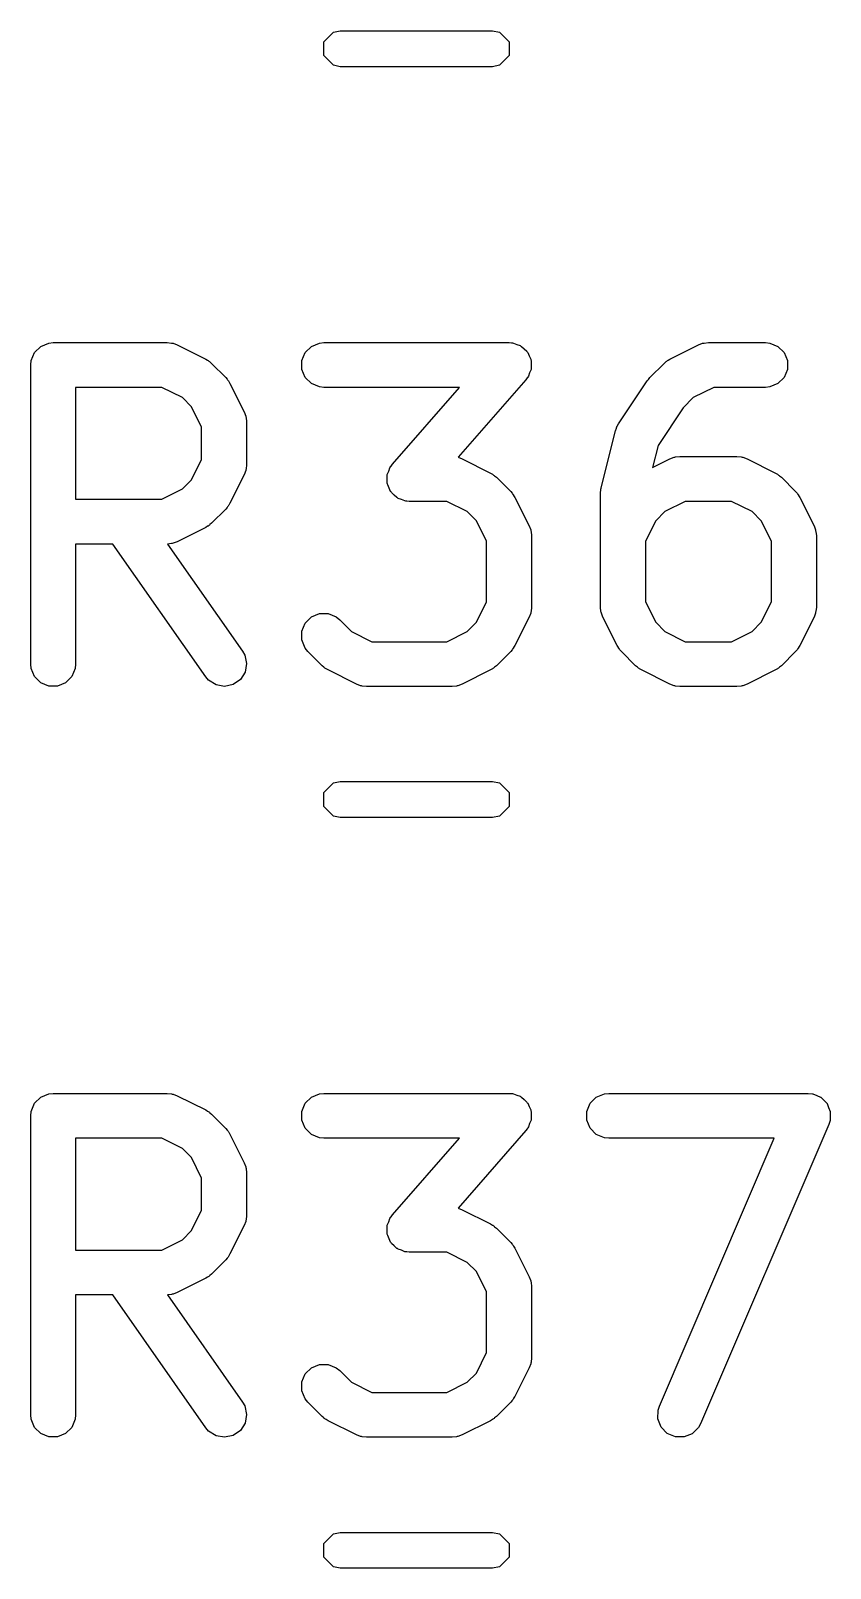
# Model space of a CAD drawing. Header units: inches. Extents: x 5.9 to 18, y -6.3 to -1.5.
# Drawn here: x 9.1845 to 9.2897, y -3.046 to -2.8436 of the extents above; entities that cross this region are included whole.
import ezdxf

# ---------------------------------------------------------------- set-up
doc = ezdxf.new("R2010")
doc.units = ezdxf.units.IN
doc.header["$MEASUREMENT"] = 0
doc.layers.add('F.Silkscreen', color=41, linetype='CONTINUOUS', true_color=0xf2eda1)

msp = doc.modelspace()

# ---------------------------------------------------------------- linework, layer by layer
at = {"layer": 'F.Silkscreen', "linetype": 'CONTINUOUS'}
for p, q in [((9.22303, -2.84506), (9.2243, -2.84378)), ((9.22303, -2.84687), (9.22303, -2.84506)), ((9.2243, -2.84378), (9.22521, -2.8436)), ((9.22521, -2.8436), (9.24526, -2.8436)), ((9.24526, -2.8436), (9.24617, -2.84378)), ((9.24617, -2.84378), (9.24745, -2.84506)), ((9.24745, -2.84506), (9.24745, -2.84687)), ((9.2243, -2.84815), (9.22303, -2.84687)), ((9.24745, -2.84687), (9.24617, -2.84815)), ((9.22521, -2.84833), (9.2243, -2.84815)), ((9.24526, -2.84833), (9.22521, -2.84833)), ((9.24617, -2.84815), (9.24526, -2.84833)), ((9.18497, -2.88595), (9.18579, -2.88514)), ((9.18579, -2.88514), (9.18685, -2.8847)), ((9.18685, -2.8847), (9.18743, -2.88464)), ((9.18743, -2.88464), (9.20243, -2.88464)), ((9.20243, -2.88464), (9.203, -2.8847)), ((9.203, -2.8847), (9.2031, -2.88474)), ((9.2031, -2.88474), (9.20321, -2.88474)), ((9.20321, -2.88474), (9.20375, -2.88495)), ((9.20375, -2.88495), (9.2075, -2.88683)), ((9.2206, -2.88595), (9.22141, -2.88514)), ((9.22141, -2.88514), (9.22247, -2.8847)), ((9.22247, -2.8847), (9.22305, -2.88464)), ((9.22305, -2.88464), (9.24742, -2.88464)), ((9.24742, -2.88464), (9.24773, -2.88467)), ((9.24773, -2.88467), (9.2478, -2.88466)), ((9.2478, -2.88466), (9.24786, -2.88468)), ((9.24786, -2.88468), (9.248, -2.8847)), ((9.248, -2.8847), (9.24844, -2.88488)), ((9.24844, -2.88488), (9.2489, -2.88503)), ((9.2489, -2.88503), (9.24897, -2.8851)), ((9.24897, -2.8851), (9.24906, -2.88514)), ((9.24906, -2.88514), (9.2494, -2.88548)), ((9.2494, -2.88548), (9.24976, -2.88579)), ((9.2686, -2.88683), (9.27235, -2.88495)), ((9.27235, -2.88495), (9.27289, -2.88474)), ((9.27289, -2.88474), (9.27299, -2.88474)), ((9.27299, -2.88474), (9.27309, -2.8847)), ((9.27309, -2.8847), (9.27367, -2.88464)), ((9.27367, -2.88464), (9.28117, -2.88464)), ((9.28117, -2.88464), (9.28174, -2.8847)), ((9.28174, -2.8847), (9.28281, -2.88514)), ((9.28281, -2.88514), (9.28362, -2.88595)), ((9.18448, -2.88759), (9.18453, -2.88702)), ((9.18448, -2.92696), (9.18448, -2.88759)), ((9.18453, -2.88702), (9.18497, -2.88595)), ((9.2075, -2.88683), (9.20775, -2.88698)), ((9.20775, -2.88698), (9.20782, -2.88701)), ((9.20782, -2.88701), (9.2079, -2.88708)), ((9.2079, -2.88708), (9.20799, -2.88713)), ((9.20799, -2.88713), (9.20804, -2.88719)), ((9.20804, -2.88719), (9.20827, -2.88738)), ((9.20827, -2.88738), (9.21014, -2.88925)), ((9.22015, -2.88702), (9.2206, -2.88595)), ((9.22015, -2.88817), (9.22015, -2.88702)), ((9.24976, -2.88579), (9.24981, -2.88588)), ((9.24981, -2.88588), (9.24988, -2.88595)), ((9.24988, -2.88595), (9.25006, -2.88639)), ((9.25006, -2.88639), (9.25027, -2.88682)), ((9.25027, -2.88682), (9.25028, -2.88692)), ((9.25028, -2.88692), (9.25032, -2.88702)), ((9.25032, -2.88702), (9.25032, -2.88749)), ((9.25032, -2.88749), (9.25035, -2.88797)), ((9.26596, -2.88925), (9.26783, -2.88738)), ((9.26783, -2.88738), (9.26806, -2.88719)), ((9.26806, -2.88719), (9.26811, -2.88713)), ((9.26811, -2.88713), (9.2682, -2.88708)), ((9.2682, -2.88708), (9.26828, -2.88701)), ((9.26828, -2.88701), (9.26835, -2.88698)), ((9.26835, -2.88698), (9.2686, -2.88683)), ((9.28362, -2.88595), (9.28406, -2.88702)), ((9.28406, -2.88702), (9.28406, -2.88817)), ((9.21014, -2.88925), (9.21033, -2.88948)), ((9.21033, -2.88948), (9.21038, -2.88953)), ((9.21038, -2.88953), (9.21044, -2.88962)), ((9.21044, -2.88962), (9.21051, -2.8897)), ((9.21051, -2.8897), (9.21054, -2.88977)), ((9.2206, -2.88923), (9.22015, -2.88817)), ((9.22141, -2.89005), (9.2206, -2.88923)), ((9.24964, -2.88954), (9.24071, -2.89974)), ((9.24982, -2.88929), (9.24964, -2.88954)), ((9.24988, -2.88923), (9.24982, -2.88929)), ((9.2499, -2.88918), (9.24988, -2.88923)), ((9.24998, -2.88906), (9.2499, -2.88918)), ((9.25013, -2.88861), (9.24998, -2.88906)), ((9.25032, -2.88817), (9.25013, -2.88861)), ((9.25035, -2.88797), (9.25032, -2.88807)), ((9.25032, -2.88807), (9.25032, -2.88817)), ((9.26184, -2.89533), (9.26559, -2.8897)), ((9.26559, -2.8897), (9.26577, -2.88949)), ((9.26559, -2.8897), (9.26559, -2.8897)), ((9.26559, -2.8897), (9.26559, -2.8897)), ((9.26577, -2.88949), (9.26595, -2.88926)), ((9.26595, -2.88926), (9.26596, -2.88925)), ((9.26596, -2.88925), (9.26596, -2.88925)), ((9.28362, -2.88923), (9.28281, -2.89005)), ((9.28406, -2.88817), (9.28362, -2.88923)), ((9.20173, -2.89054), (9.19038, -2.89054)), ((9.19038, -2.89054), (9.19038, -2.90526)), ((9.20443, -2.89189), (9.20173, -2.89054)), ((9.21054, -2.88977), (9.21069, -2.89002)), ((9.21069, -2.89002), (9.21257, -2.89377)), ((9.22247, -2.89049), (9.22141, -2.89005)), ((9.22305, -2.89054), (9.22247, -2.89049)), ((9.24091, -2.89054), (9.22305, -2.89054)), ((9.23208, -2.90064), (9.24091, -2.89054)), ((9.27437, -2.89054), (9.27167, -2.89189)), ((9.28117, -2.89054), (9.27437, -2.89054)), ((9.28174, -2.89049), (9.28117, -2.89054)), ((9.28281, -2.89005), (9.28174, -2.89049)), ((9.20563, -2.89309), (9.20443, -2.89189)), ((9.20697, -2.89579), (9.20563, -2.89309)), ((9.21257, -2.89377), (9.21277, -2.89431)), ((9.27034, -2.89322), (9.26704, -2.89818)), ((9.27167, -2.89189), (9.27034, -2.89322)), ((9.20697, -2.90002), (9.20697, -2.89579)), ((9.21277, -2.89431), (9.21278, -2.89442)), ((9.21278, -2.89442), (9.21282, -2.89451)), ((9.21282, -2.89451), (9.21288, -2.89509)), ((9.21288, -2.89509), (9.21288, -2.90071)), ((9.26157, -2.89584), (9.2616, -2.89577)), ((9.2616, -2.89577), (9.26163, -2.8957)), ((9.26163, -2.8957), (9.26167, -2.89565)), ((9.26167, -2.89565), (9.26184, -2.89533)), ((9.25956, -2.90375), (9.26143, -2.89625)), ((9.26143, -2.89625), (9.26155, -2.89591)), ((9.26155, -2.89591), (9.26157, -2.89584)), ((9.24071, -2.89974), (9.24124, -2.89995)), ((9.26704, -2.89818), (9.26631, -2.90109)), ((9.2686, -2.89995), (9.26914, -2.89974)), ((9.26914, -2.89974), (9.26925, -2.89973)), ((9.26925, -2.89973), (9.26934, -2.89969)), ((9.26934, -2.89969), (9.26992, -2.89964)), ((9.26992, -2.89964), (9.27742, -2.89964)), ((9.27742, -2.89964), (9.27799, -2.89969)), ((9.27799, -2.89969), (9.27809, -2.89973)), ((9.27809, -2.89973), (9.2782, -2.89974)), ((9.2782, -2.89974), (9.27874, -2.89995)), ((9.20563, -2.90272), (9.20697, -2.90002)), ((9.21277, -2.90149), (9.21257, -2.90204)), ((9.21278, -2.90139), (9.21277, -2.90149)), ((9.21282, -2.90129), (9.21278, -2.90139)), ((9.21288, -2.90071), (9.21282, -2.90129)), ((9.2314, -2.90201), (9.23159, -2.90157)), ((9.23159, -2.90157), (9.23174, -2.90112)), ((9.23174, -2.90112), (9.23182, -2.901)), ((9.23182, -2.901), (9.23184, -2.90095)), ((9.23184, -2.90095), (9.2319, -2.90089)), ((9.2319, -2.90089), (9.23208, -2.90064)), ((9.24124, -2.89995), (9.24499, -2.90182)), ((9.24499, -2.90182), (9.24524, -2.90198)), ((9.26631, -2.90109), (9.2686, -2.89995)), ((9.27874, -2.89995), (9.28249, -2.90182)), ((9.28249, -2.90182), (9.28274, -2.90198)), ((9.20443, -2.90391), (9.20563, -2.90272)), ((9.21257, -2.90204), (9.21069, -2.90578)), ((9.23137, -2.90221), (9.2314, -2.90211)), ((9.2314, -2.90269), (9.23137, -2.90221)), ((9.2314, -2.90211), (9.2314, -2.90201)), ((9.2314, -2.90317), (9.2314, -2.90269)), ((9.23144, -2.90326), (9.2314, -2.90317)), ((9.23145, -2.90336), (9.23144, -2.90326)), ((9.23166, -2.90379), (9.23145, -2.90336)), ((9.23184, -2.90423), (9.23166, -2.90379)), ((9.24524, -2.90198), (9.24531, -2.90201)), ((9.24531, -2.90201), (9.24539, -2.90208)), ((9.24539, -2.90208), (9.24548, -2.90213)), ((9.24548, -2.90213), (9.24553, -2.90219)), ((9.24553, -2.90219), (9.24576, -2.90238)), ((9.24576, -2.90238), (9.24764, -2.90425)), ((9.2595, -2.90411), (9.25952, -2.90389)), ((9.25952, -2.90389), (9.25954, -2.90385)), ((9.25954, -2.90385), (9.25956, -2.90375)), ((9.28274, -2.90198), (9.28281, -2.90201)), ((9.28281, -2.90201), (9.28289, -2.90208)), ((9.28289, -2.90208), (9.28298, -2.90213)), ((9.28298, -2.90213), (9.28303, -2.90219)), ((9.28303, -2.90219), (9.28326, -2.90238)), ((9.28326, -2.90238), (9.28513, -2.90425)), ((9.19038, -2.90526), (9.20173, -2.90526)), ((9.20173, -2.90526), (9.20443, -2.90391)), ((9.21069, -2.90578), (9.21054, -2.90603)), ((9.23191, -2.9043), (9.23184, -2.90423)), ((9.23196, -2.90439), (9.23191, -2.9043)), ((9.23232, -2.90471), (9.23196, -2.90439)), ((9.23266, -2.90504), (9.23232, -2.90471)), ((9.23275, -2.90508), (9.23266, -2.90504)), ((9.23283, -2.90515), (9.23275, -2.90508)), ((9.23328, -2.9053), (9.23283, -2.90515)), ((9.23372, -2.90549), (9.23328, -2.9053)), ((9.23386, -2.9055), (9.23372, -2.90549)), ((9.23392, -2.90552), (9.23386, -2.9055)), ((9.23399, -2.90551), (9.23392, -2.90552)), ((9.2343, -2.90554), (9.23399, -2.90551)), ((9.23923, -2.90554), (9.2343, -2.90554)), ((9.24192, -2.90689), (9.23923, -2.90554)), ((9.24764, -2.90425), (9.24782, -2.90448)), ((9.24782, -2.90448), (9.24788, -2.90453)), ((9.24788, -2.90453), (9.24794, -2.90462)), ((9.24794, -2.90462), (9.248, -2.9047)), ((9.248, -2.9047), (9.24803, -2.90477)), ((9.24803, -2.90477), (9.24819, -2.90502)), ((9.24819, -2.90502), (9.25006, -2.90877)), ((9.25947, -2.90432), (9.2595, -2.90411)), ((9.25948, -2.90436), (9.25947, -2.90432)), ((9.25947, -2.90446), (9.25948, -2.90436)), ((9.25947, -2.91946), (9.25947, -2.90446)), ((9.27062, -2.90554), (9.26792, -2.90689)), ((9.27672, -2.90554), (9.27062, -2.90554)), ((9.27942, -2.90689), (9.27672, -2.90554)), ((9.28513, -2.90425), (9.28532, -2.90448)), ((9.28532, -2.90448), (9.28538, -2.90453)), ((9.28538, -2.90453), (9.28543, -2.90462)), ((9.28543, -2.90462), (9.2855, -2.9047)), ((9.2855, -2.9047), (9.28553, -2.90477)), ((9.28553, -2.90477), (9.28568, -2.90502)), ((9.28568, -2.90502), (9.28756, -2.90877)), ((9.21014, -2.90655), (9.20827, -2.90843)), ((9.21033, -2.90633), (9.21014, -2.90655)), ((9.21038, -2.90627), (9.21033, -2.90633)), ((9.21044, -2.90619), (9.21038, -2.90627)), ((9.21051, -2.9061), (9.21044, -2.90619)), ((9.21054, -2.90603), (9.21051, -2.9061)), ((9.24312, -2.90809), (9.24192, -2.90689)), ((9.26792, -2.90689), (9.26672, -2.90809)), ((9.28062, -2.90809), (9.27942, -2.90689)), ((9.2075, -2.90898), (9.20375, -2.91085)), ((9.20775, -2.90882), (9.2075, -2.90898)), ((9.20782, -2.90879), (9.20775, -2.90882)), ((9.2079, -2.90873), (9.20782, -2.90879)), ((9.20799, -2.90867), (9.2079, -2.90873)), ((9.20804, -2.90861), (9.20799, -2.90867)), ((9.20827, -2.90843), (9.20804, -2.90861)), ((9.24447, -2.91079), (9.24312, -2.90809)), ((9.25006, -2.90877), (9.25027, -2.90931)), ((9.25027, -2.90931), (9.25028, -2.90941)), ((9.25028, -2.90941), (9.25032, -2.90951)), ((9.25032, -2.90951), (9.25037, -2.91009)), ((9.26672, -2.90809), (9.26537, -2.91079)), ((9.28196, -2.91079), (9.28062, -2.90809)), ((9.28756, -2.90877), (9.28777, -2.90931)), ((9.28777, -2.90931), (9.28777, -2.90941)), ((9.28777, -2.90941), (9.28781, -2.90951)), ((9.28781, -2.90951), (9.28787, -2.91009)), ((9.19527, -2.91117), (9.19038, -2.91117)), ((9.19038, -2.91117), (9.19038, -2.92696)), ((9.20751, -2.92865), (9.19527, -2.91117)), ((9.203, -2.91111), (9.20247, -2.91116)), ((9.20247, -2.91116), (9.21235, -2.92527)), ((9.2031, -2.91107), (9.203, -2.91111)), ((9.20321, -2.91106), (9.2031, -2.91107)), ((9.20375, -2.91085), (9.20321, -2.91106)), ((9.24447, -2.91877), (9.24447, -2.91079)), ((9.25037, -2.91009), (9.25037, -2.91946)), ((9.26537, -2.91079), (9.26537, -2.91877)), ((9.28196, -2.91877), (9.28196, -2.91079)), ((9.28787, -2.91009), (9.28787, -2.91946)), ((9.24312, -2.92146), (9.24447, -2.91877)), ((9.25032, -2.92004), (9.25028, -2.92014)), ((9.25037, -2.91946), (9.25032, -2.92004)), ((9.25952, -2.92004), (9.25947, -2.91946)), ((9.25956, -2.92014), (9.25952, -2.92004)), ((9.26537, -2.91877), (9.26672, -2.92146)), ((9.28062, -2.92146), (9.28196, -2.91877)), ((9.28781, -2.92004), (9.28777, -2.92014)), ((9.28787, -2.91946), (9.28781, -2.92004)), ((9.22015, -2.92264), (9.2206, -2.92157)), ((9.2206, -2.92157), (9.22141, -2.92076)), ((9.22141, -2.92076), (9.22247, -2.92032)), ((9.22247, -2.92032), (9.22363, -2.92032)), ((9.22363, -2.92032), (9.22469, -2.92076)), ((9.22469, -2.92076), (9.22514, -2.92112)), ((9.22514, -2.92112), (9.22667, -2.92266)), ((9.24192, -2.92266), (9.24312, -2.92146)), ((9.25006, -2.92078), (9.24819, -2.92453)), ((9.25027, -2.92024), (9.25006, -2.92078)), ((9.25028, -2.92014), (9.25027, -2.92024)), ((9.25957, -2.92024), (9.25956, -2.92014)), ((9.25978, -2.92078), (9.25957, -2.92024)), ((9.26165, -2.92453), (9.25978, -2.92078)), ((9.26672, -2.92146), (9.26792, -2.92266)), ((9.27942, -2.92266), (9.28062, -2.92146)), ((9.28756, -2.92078), (9.28568, -2.92453)), ((9.28777, -2.92024), (9.28756, -2.92078)), ((9.28777, -2.92014), (9.28777, -2.92024)), ((9.22015, -2.92379), (9.22015, -2.92264)), ((9.2206, -2.92485), (9.22015, -2.92379)), ((9.22667, -2.92266), (9.22937, -2.92401)), ((9.22937, -2.92401), (9.23923, -2.92401)), ((9.23923, -2.92401), (9.24192, -2.92266)), ((9.26792, -2.92266), (9.27062, -2.92401)), ((9.27062, -2.92401), (9.27672, -2.92401)), ((9.27672, -2.92401), (9.27942, -2.92266)), ((9.21235, -2.92527), (9.21263, -2.92577)), ((9.21263, -2.92577), (9.21288, -2.9269)), ((9.22096, -2.9253), (9.2206, -2.92485)), ((9.22284, -2.92717), (9.22096, -2.9253)), ((9.24764, -2.9253), (9.24576, -2.92717)), ((9.24782, -2.92507), (9.24764, -2.9253)), ((9.24788, -2.92502), (9.24782, -2.92507)), ((9.24794, -2.92493), (9.24788, -2.92502)), ((9.248, -2.92485), (9.24794, -2.92493)), ((9.24803, -2.92478), (9.248, -2.92485)), ((9.24819, -2.92453), (9.24803, -2.92478)), ((9.26181, -2.92478), (9.26165, -2.92453)), ((9.26184, -2.92485), (9.26181, -2.92478)), ((9.26191, -2.92493), (9.26184, -2.92485)), ((9.26196, -2.92502), (9.26191, -2.92493)), ((9.26202, -2.92507), (9.26196, -2.92502)), ((9.26221, -2.9253), (9.26202, -2.92507)), ((9.26408, -2.92717), (9.26221, -2.9253)), ((9.28513, -2.9253), (9.28326, -2.92717)), ((9.28532, -2.92507), (9.28513, -2.9253)), ((9.28538, -2.92502), (9.28532, -2.92507)), ((9.28543, -2.92493), (9.28538, -2.92502)), ((9.2855, -2.92485), (9.28543, -2.92493)), ((9.28553, -2.92478), (9.2855, -2.92485)), ((9.28568, -2.92453), (9.28553, -2.92478)), ((9.18453, -2.92754), (9.18448, -2.92696)), ((9.18497, -2.9286), (9.18453, -2.92754)), ((9.19033, -2.92754), (9.18988, -2.9286)), ((9.19038, -2.92696), (9.19033, -2.92754)), ((9.21268, -2.92803), (9.21206, -2.929)), ((9.21288, -2.9269), (9.21268, -2.92803)), ((9.22306, -2.92736), (9.22284, -2.92717)), ((9.22311, -2.92742), (9.22306, -2.92736)), ((9.2232, -2.92748), (9.22311, -2.92742)), ((9.22328, -2.92754), (9.2232, -2.92748)), ((9.22336, -2.92757), (9.22328, -2.92754)), ((9.2236, -2.92773), (9.22336, -2.92757)), ((9.22735, -2.9296), (9.2236, -2.92773)), ((9.24499, -2.92773), (9.24124, -2.9296)), ((9.24524, -2.92757), (9.24499, -2.92773)), ((9.24531, -2.92754), (9.24524, -2.92757)), ((9.24539, -2.92748), (9.24531, -2.92754)), ((9.24548, -2.92742), (9.24539, -2.92748)), ((9.24553, -2.92736), (9.24548, -2.92742)), ((9.24576, -2.92717), (9.24553, -2.92736)), ((9.26431, -2.92736), (9.26408, -2.92717)), ((9.26436, -2.92742), (9.26431, -2.92736)), ((9.26445, -2.92748), (9.26436, -2.92742)), ((9.26453, -2.92754), (9.26445, -2.92748)), ((9.2646, -2.92757), (9.26453, -2.92754)), ((9.26485, -2.92773), (9.2646, -2.92757)), ((9.2686, -2.9296), (9.26485, -2.92773)), ((9.28249, -2.92773), (9.27874, -2.9296)), ((9.28274, -2.92757), (9.28249, -2.92773)), ((9.28281, -2.92754), (9.28274, -2.92757)), ((9.28289, -2.92748), (9.28281, -2.92754)), ((9.28298, -2.92742), (9.28289, -2.92748)), ((9.28303, -2.92736), (9.28298, -2.92742)), ((9.28326, -2.92717), (9.28303, -2.92736)), ((9.18579, -2.92942), (9.18497, -2.9286)), ((9.18685, -2.92986), (9.18579, -2.92942)), ((9.18801, -2.92986), (9.18685, -2.92986)), ((9.18907, -2.92942), (9.18801, -2.92986)), ((9.18988, -2.9286), (9.18907, -2.92942)), ((9.20788, -2.92909), (9.20751, -2.92865)), ((9.20886, -2.92971), (9.20788, -2.92909)), ((9.20999, -2.92991), (9.20886, -2.92971)), ((9.21112, -2.92966), (9.20999, -2.92991)), ((9.21206, -2.929), (9.21112, -2.92966)), ((9.22789, -2.92981), (9.22735, -2.9296)), ((9.228, -2.92982), (9.22789, -2.92981)), ((9.2281, -2.92986), (9.228, -2.92982)), ((9.22867, -2.92991), (9.2281, -2.92986)), ((9.23992, -2.92991), (9.22867, -2.92991)), ((9.2405, -2.92986), (9.23992, -2.92991)), ((9.2406, -2.92982), (9.2405, -2.92986)), ((9.2407, -2.92981), (9.2406, -2.92982)), ((9.24124, -2.9296), (9.2407, -2.92981)), ((9.26914, -2.92981), (9.2686, -2.9296)), ((9.26925, -2.92982), (9.26914, -2.92981)), ((9.26934, -2.92986), (9.26925, -2.92982)), ((9.26992, -2.92991), (9.26934, -2.92986)), ((9.27742, -2.92991), (9.26992, -2.92991)), ((9.27799, -2.92986), (9.27742, -2.92991)), ((9.27809, -2.92982), (9.27799, -2.92986)), ((9.2782, -2.92981), (9.27809, -2.92982)), ((9.27874, -2.9296), (9.2782, -2.92981)), ((9.22303, -2.94388), (9.2243, -2.9426)), ((9.22303, -2.94569), (9.22303, -2.94388)), ((9.2243, -2.9426), (9.22521, -2.94242)), ((9.22521, -2.94242), (9.24526, -2.94242)), ((9.24526, -2.94242), (9.24617, -2.9426)), ((9.24617, -2.9426), (9.24745, -2.94388)), ((9.24745, -2.94388), (9.24745, -2.94569)), ((9.2243, -2.94697), (9.22303, -2.94569)), ((9.24745, -2.94569), (9.24617, -2.94697)), ((9.22521, -2.94715), (9.2243, -2.94697)), ((9.24526, -2.94715), (9.22521, -2.94715)), ((9.24617, -2.94697), (9.24526, -2.94715)), ((9.18453, -2.98583), (9.18497, -2.98477)), ((9.18497, -2.98477), (9.18579, -2.98396)), ((9.18579, -2.98396), (9.18685, -2.98351)), ((9.18685, -2.98351), (9.18743, -2.98346)), ((9.18743, -2.98346), (9.20243, -2.98346)), ((9.20243, -2.98346), (9.203, -2.98351)), ((9.203, -2.98351), (9.2031, -2.98355)), ((9.2031, -2.98355), (9.20321, -2.98356)), ((9.20321, -2.98356), (9.20375, -2.98377)), ((9.20375, -2.98377), (9.2075, -2.98564)), ((9.22015, -2.98583), (9.2206, -2.98477)), ((9.2206, -2.98477), (9.22141, -2.98396)), ((9.22141, -2.98396), (9.22247, -2.98351)), ((9.22247, -2.98351), (9.22305, -2.98346)), ((9.22305, -2.98346), (9.24742, -2.98346)), ((9.24742, -2.98346), (9.24773, -2.98349)), ((9.24773, -2.98349), (9.2478, -2.98348)), ((9.2478, -2.98348), (9.24786, -2.9835)), ((9.24786, -2.9835), (9.248, -2.98351)), ((9.248, -2.98351), (9.24844, -2.9837)), ((9.24844, -2.9837), (9.2489, -2.98385)), ((9.2489, -2.98385), (9.24897, -2.98392)), ((9.24897, -2.98392), (9.24906, -2.98396)), ((9.24906, -2.98396), (9.2494, -2.98429)), ((9.2494, -2.98429), (9.24976, -2.98461)), ((9.24976, -2.98461), (9.24981, -2.9847)), ((9.24981, -2.9847), (9.24988, -2.98477)), ((9.24988, -2.98477), (9.25006, -2.98521)), ((9.25765, -2.98583), (9.25809, -2.98477)), ((9.25809, -2.98477), (9.25891, -2.98396)), ((9.25891, -2.98396), (9.25997, -2.98351)), ((9.25997, -2.98351), (9.26055, -2.98346)), ((9.26055, -2.98346), (9.28679, -2.98346)), ((9.28679, -2.98346), (9.28737, -2.98351)), ((9.28737, -2.98351), (9.28739, -2.98352)), ((9.28739, -2.98352), (9.2874, -2.98352)), ((9.2874, -2.98352), (9.28792, -2.98374)), ((9.28792, -2.98374), (9.28843, -2.98396)), ((9.28843, -2.98396), (9.28845, -2.98397)), ((9.28845, -2.98397), (9.28846, -2.98398)), ((9.28846, -2.98398), (9.28885, -2.98437)), ((9.28885, -2.98437), (9.28925, -2.98477)), ((9.28925, -2.98477), (9.28925, -2.98479)), ((9.28925, -2.98479), (9.28927, -2.9848)), ((9.28927, -2.9848), (9.28947, -2.98532)), ((9.18448, -2.98641), (9.18453, -2.98583)), ((9.18448, -3.02578), (9.18448, -2.98641)), ((9.2075, -2.98564), (9.20775, -2.9858)), ((9.20775, -2.9858), (9.20782, -2.98583)), ((9.20782, -2.98583), (9.2079, -2.9859)), ((9.2079, -2.9859), (9.20799, -2.98595)), ((9.20799, -2.98595), (9.20804, -2.98601)), ((9.20804, -2.98601), (9.20827, -2.9862)), ((9.20827, -2.9862), (9.21014, -2.98807)), ((9.22015, -2.98699), (9.22015, -2.98583)), ((9.25006, -2.98521), (9.25027, -2.98564)), ((9.25027, -2.98564), (9.25028, -2.98574)), ((9.25028, -2.98574), (9.25032, -2.98583)), ((9.25032, -2.98583), (9.25032, -2.98631)), ((9.25032, -2.98631), (9.25035, -2.98679)), ((9.25035, -2.98679), (9.25032, -2.98689)), ((9.25765, -2.98699), (9.25765, -2.98583)), ((9.28947, -2.98532), (9.28969, -2.98583)), ((9.28969, -2.98583), (9.28969, -2.98585)), ((9.28969, -2.98585), (9.2897, -2.98587)), ((9.2897, -2.98587), (9.28969, -2.98643)), ((9.28969, -2.98643), (9.28969, -2.98699)), ((9.21014, -2.98807), (9.21033, -2.9883)), ((9.21033, -2.9883), (9.21038, -2.98835)), ((9.21038, -2.98835), (9.21044, -2.98844)), ((9.21044, -2.98844), (9.21051, -2.98852)), ((9.21051, -2.98852), (9.21054, -2.98859)), ((9.21054, -2.98859), (9.21069, -2.98884)), ((9.21069, -2.98884), (9.21257, -2.99259)), ((9.2206, -2.98805), (9.22015, -2.98699)), ((9.22141, -2.98887), (9.2206, -2.98805)), ((9.22247, -2.98931), (9.22141, -2.98887)), ((9.24964, -2.98835), (9.24071, -2.99856)), ((9.24982, -2.98811), (9.24964, -2.98835)), ((9.24988, -2.98805), (9.24982, -2.98811)), ((9.2499, -2.988), (9.24988, -2.98805)), ((9.24998, -2.98788), (9.2499, -2.988)), ((9.25013, -2.98743), (9.24998, -2.98788)), ((9.25032, -2.98699), (9.25013, -2.98743)), ((9.25032, -2.98689), (9.25032, -2.98699)), ((9.25809, -2.98805), (9.25765, -2.98699)), ((9.25891, -2.98887), (9.25809, -2.98805)), ((9.25997, -2.98931), (9.25891, -2.98887)), ((9.28951, -2.98757), (9.27263, -3.02694)), ((9.28968, -2.98702), (9.28951, -2.98757)), ((9.28969, -2.98699), (9.28968, -2.987)), ((9.28968, -2.987), (9.28968, -2.98702)), ((9.20173, -2.98936), (9.19038, -2.98936)), ((9.19038, -2.98936), (9.19038, -3.00408)), ((9.20443, -2.99071), (9.20173, -2.98936)), ((9.20563, -2.99191), (9.20443, -2.99071)), ((9.22305, -2.98936), (9.22247, -2.98931)), ((9.24091, -2.98936), (9.22305, -2.98936)), ((9.23208, -2.99946), (9.24091, -2.98936)), ((9.26055, -2.98936), (9.25997, -2.98931)), ((9.28231, -2.98936), (9.26055, -2.98936)), ((9.26721, -3.02462), (9.28231, -2.98936)), ((9.20697, -2.99461), (9.20563, -2.99191)), ((9.21257, -2.99259), (9.21277, -2.99313)), ((9.20697, -2.99884), (9.20697, -2.99461)), ((9.21277, -2.99313), (9.21278, -2.99324)), ((9.21278, -2.99324), (9.21282, -2.99333)), ((9.21282, -2.99333), (9.21288, -2.99391)), ((9.21288, -2.99391), (9.21288, -2.99953)), ((9.20563, -3.00153), (9.20697, -2.99884)), ((9.24071, -2.99856), (9.24124, -2.99877)), ((9.24124, -2.99877), (9.24499, -3.00064)), ((9.21257, -3.00085), (9.21069, -3.0046)), ((9.21277, -3.00031), (9.21257, -3.00085)), ((9.21278, -3.00021), (9.21277, -3.00031)), ((9.21282, -3.00011), (9.21278, -3.00021)), ((9.21288, -2.99953), (9.21282, -3.00011)), ((9.23137, -3.00103), (9.2314, -3.00093)), ((9.2314, -3.0015), (9.23137, -3.00103)), ((9.2314, -3.00083), (9.23159, -3.00039)), ((9.2314, -3.00093), (9.2314, -3.00083)), ((9.23159, -3.00039), (9.23174, -2.99993)), ((9.23174, -2.99993), (9.23182, -2.99982)), ((9.23182, -2.99982), (9.23184, -2.99977)), ((9.23184, -2.99977), (9.2319, -2.99971)), ((9.2319, -2.99971), (9.23208, -2.99946)), ((9.24499, -3.00064), (9.24524, -3.0008)), ((9.24524, -3.0008), (9.24531, -3.00083)), ((9.24531, -3.00083), (9.24539, -3.00089)), ((9.24539, -3.00089), (9.24548, -3.00095)), ((9.24548, -3.00095), (9.24553, -3.00101)), ((9.24553, -3.00101), (9.24576, -3.0012)), ((9.20173, -3.00408), (9.20443, -3.00273)), ((9.20443, -3.00273), (9.20563, -3.00153)), ((9.2314, -3.00198), (9.2314, -3.0015)), ((9.23144, -3.00208), (9.2314, -3.00198)), ((9.23145, -3.00218), (9.23144, -3.00208)), ((9.23166, -3.00261), (9.23145, -3.00218)), ((9.23184, -3.00305), (9.23166, -3.00261)), ((9.23191, -3.00312), (9.23184, -3.00305)), ((9.24576, -3.0012), (9.24764, -3.00307)), ((9.19038, -3.00408), (9.20173, -3.00408)), ((9.21044, -3.005), (9.21038, -3.00509)), ((9.21051, -3.00492), (9.21044, -3.005)), ((9.21054, -3.00485), (9.21051, -3.00492)), ((9.21069, -3.0046), (9.21054, -3.00485)), ((9.23196, -3.00321), (9.23191, -3.00312)), ((9.23232, -3.00352), (9.23196, -3.00321)), ((9.23266, -3.00386), (9.23232, -3.00352)), ((9.23275, -3.0039), (9.23266, -3.00386)), ((9.23283, -3.00397), (9.23275, -3.0039)), ((9.23328, -3.00412), (9.23283, -3.00397)), ((9.23372, -3.0043), (9.23328, -3.00412)), ((9.23386, -3.00432), (9.23372, -3.0043)), ((9.23392, -3.00434), (9.23386, -3.00432)), ((9.23399, -3.00433), (9.23392, -3.00434)), ((9.2343, -3.00436), (9.23399, -3.00433)), ((9.23923, -3.00436), (9.2343, -3.00436)), ((9.24192, -3.00571), (9.23923, -3.00436)), ((9.24764, -3.00307), (9.24782, -3.0033)), ((9.24782, -3.0033), (9.24788, -3.00335)), ((9.24788, -3.00335), (9.24794, -3.00344)), ((9.24794, -3.00344), (9.248, -3.00352)), ((9.248, -3.00352), (9.24803, -3.00359)), ((9.24803, -3.00359), (9.24819, -3.00384)), ((9.24819, -3.00384), (9.25006, -3.00759)), ((9.21014, -3.00537), (9.20827, -3.00725)), ((9.21033, -3.00514), (9.21014, -3.00537)), ((9.21038, -3.00509), (9.21033, -3.00514)), ((9.24312, -3.00691), (9.24192, -3.00571)), ((9.24447, -3.0096), (9.24312, -3.00691)), ((9.2075, -3.0078), (9.20375, -3.00967)), ((9.20775, -3.00764), (9.2075, -3.0078)), ((9.20782, -3.00761), (9.20775, -3.00764)), ((9.2079, -3.00755), (9.20782, -3.00761)), ((9.20799, -3.00749), (9.2079, -3.00755)), ((9.20804, -3.00743), (9.20799, -3.00749)), ((9.20827, -3.00725), (9.20804, -3.00743)), ((9.25006, -3.00759), (9.25027, -3.00813)), ((9.25027, -3.00813), (9.25028, -3.00823)), ((9.25028, -3.00823), (9.25032, -3.00833)), ((9.25032, -3.00833), (9.25037, -3.00891)), ((9.25037, -3.00891), (9.25037, -3.01828)), ((9.19527, -3.00999), (9.19038, -3.00999)), ((9.19038, -3.00999), (9.19038, -3.02578)), ((9.20751, -3.02747), (9.19527, -3.00999)), ((9.203, -3.00993), (9.20247, -3.00998)), ((9.20247, -3.00998), (9.21235, -3.02409)), ((9.2031, -3.00989), (9.203, -3.00993)), ((9.20321, -3.00988), (9.2031, -3.00989)), ((9.20375, -3.00967), (9.20321, -3.00988)), ((9.24447, -3.01758), (9.24447, -3.0096)), ((9.22141, -3.01958), (9.22247, -3.01913)), ((9.22247, -3.01913), (9.22363, -3.01913)), ((9.22363, -3.01913), (9.22469, -3.01958)), ((9.24312, -3.02028), (9.24447, -3.01758)), ((9.25027, -3.01906), (9.25006, -3.0196)), ((9.25028, -3.01896), (9.25027, -3.01906)), ((9.25032, -3.01886), (9.25028, -3.01896)), ((9.25037, -3.01828), (9.25032, -3.01886)), ((9.22015, -3.02145), (9.2206, -3.02039)), ((9.2206, -3.02039), (9.22141, -3.01958)), ((9.22469, -3.01958), (9.22514, -3.01994)), ((9.22514, -3.01994), (9.22667, -3.02148)), ((9.24192, -3.02148), (9.24312, -3.02028)), ((9.25006, -3.0196), (9.24819, -3.02335)), ((9.22015, -3.02261), (9.22015, -3.02145)), ((9.2206, -3.02367), (9.22015, -3.02261)), ((9.22667, -3.02148), (9.22937, -3.02283)), ((9.22937, -3.02283), (9.23923, -3.02283)), ((9.23923, -3.02283), (9.24192, -3.02148)), ((9.21235, -3.02409), (9.21263, -3.02459)), ((9.21263, -3.02459), (9.21288, -3.02572)), ((9.22096, -3.02412), (9.2206, -3.02367)), ((9.22284, -3.02599), (9.22096, -3.02412)), ((9.24764, -3.02412), (9.24576, -3.02599)), ((9.24782, -3.02389), (9.24764, -3.02412)), ((9.24788, -3.02384), (9.24782, -3.02389)), ((9.24794, -3.02375), (9.24788, -3.02384)), ((9.248, -3.02367), (9.24794, -3.02375)), ((9.24803, -3.0236), (9.248, -3.02367)), ((9.24819, -3.02335), (9.24803, -3.0236)), ((9.26702, -3.02632), (9.26703, -3.02517)), ((9.26703, -3.02517), (9.26721, -3.02462)), ((9.18453, -3.02636), (9.18448, -3.02578)), ((9.18497, -3.02742), (9.18453, -3.02636)), ((9.19033, -3.02636), (9.18988, -3.02742)), ((9.19038, -3.02578), (9.19033, -3.02636)), ((9.21268, -3.02685), (9.21206, -3.02782)), ((9.21288, -3.02572), (9.21268, -3.02685)), ((9.22306, -3.02618), (9.22284, -3.02599)), ((9.22311, -3.02624), (9.22306, -3.02618)), ((9.2232, -3.02629), (9.22311, -3.02624)), ((9.22328, -3.02636), (9.2232, -3.02629)), ((9.22336, -3.02639), (9.22328, -3.02636)), ((9.2236, -3.02655), (9.22336, -3.02639)), ((9.22735, -3.02842), (9.2236, -3.02655)), ((9.24499, -3.02655), (9.24124, -3.02842)), ((9.24524, -3.02639), (9.24499, -3.02655)), ((9.24531, -3.02636), (9.24524, -3.02639)), ((9.24539, -3.02629), (9.24531, -3.02636)), ((9.24548, -3.02624), (9.24539, -3.02629)), ((9.24553, -3.02618), (9.24548, -3.02624)), ((9.24576, -3.02599), (9.24553, -3.02618)), ((9.26744, -3.02739), (9.26702, -3.02632)), ((9.27263, -3.02694), (9.27235, -3.02745)), ((9.18579, -3.02824), (9.18497, -3.02742)), ((9.18685, -3.02868), (9.18579, -3.02824)), ((9.18801, -3.02868), (9.18685, -3.02868)), ((9.18907, -3.02824), (9.18801, -3.02868)), ((9.18988, -3.02742), (9.18907, -3.02824)), ((9.20788, -3.02791), (9.20751, -3.02747)), ((9.20886, -3.02853), (9.20788, -3.02791)), ((9.20999, -3.02873), (9.20886, -3.02853)), ((9.21112, -3.02848), (9.20999, -3.02873)), ((9.21206, -3.02782), (9.21112, -3.02848)), ((9.22789, -3.02863), (9.22735, -3.02842)), ((9.228, -3.02864), (9.22789, -3.02863)), ((9.2281, -3.02868), (9.228, -3.02864)), ((9.22867, -3.02873), (9.2281, -3.02868)), ((9.23992, -3.02873), (9.22867, -3.02873)), ((9.2405, -3.02868), (9.23992, -3.02873)), ((9.2406, -3.02864), (9.2405, -3.02868)), ((9.2407, -3.02863), (9.2406, -3.02864)), ((9.24124, -3.02842), (9.2407, -3.02863)), ((9.26825, -3.02822), (9.26744, -3.02739)), ((9.26931, -3.02867), (9.26825, -3.02822)), ((9.27046, -3.02868), (9.26931, -3.02867)), ((9.27153, -3.02826), (9.27046, -3.02868)), ((9.27235, -3.02745), (9.27153, -3.02826)), ((9.22303, -3.0427), (9.2243, -3.04142)), ((9.2243, -3.04142), (9.22521, -3.04124)), ((9.22521, -3.04124), (9.24526, -3.04124)), ((9.24526, -3.04124), (9.24617, -3.04142)), ((9.24617, -3.04142), (9.24745, -3.0427)), ((9.22303, -3.04451), (9.22303, -3.0427)), ((9.24745, -3.0427), (9.24745, -3.04451)), ((9.2243, -3.04578), (9.22303, -3.04451)), ((9.24745, -3.04451), (9.24617, -3.04578)), ((9.22521, -3.04596), (9.2243, -3.04578)), ((9.24526, -3.04596), (9.22521, -3.04596)), ((9.24617, -3.04578), (9.24526, -3.04596))]:
    msp.add_line(p, q, dxfattribs=at)

doc.saveas('drawing.dxf')
